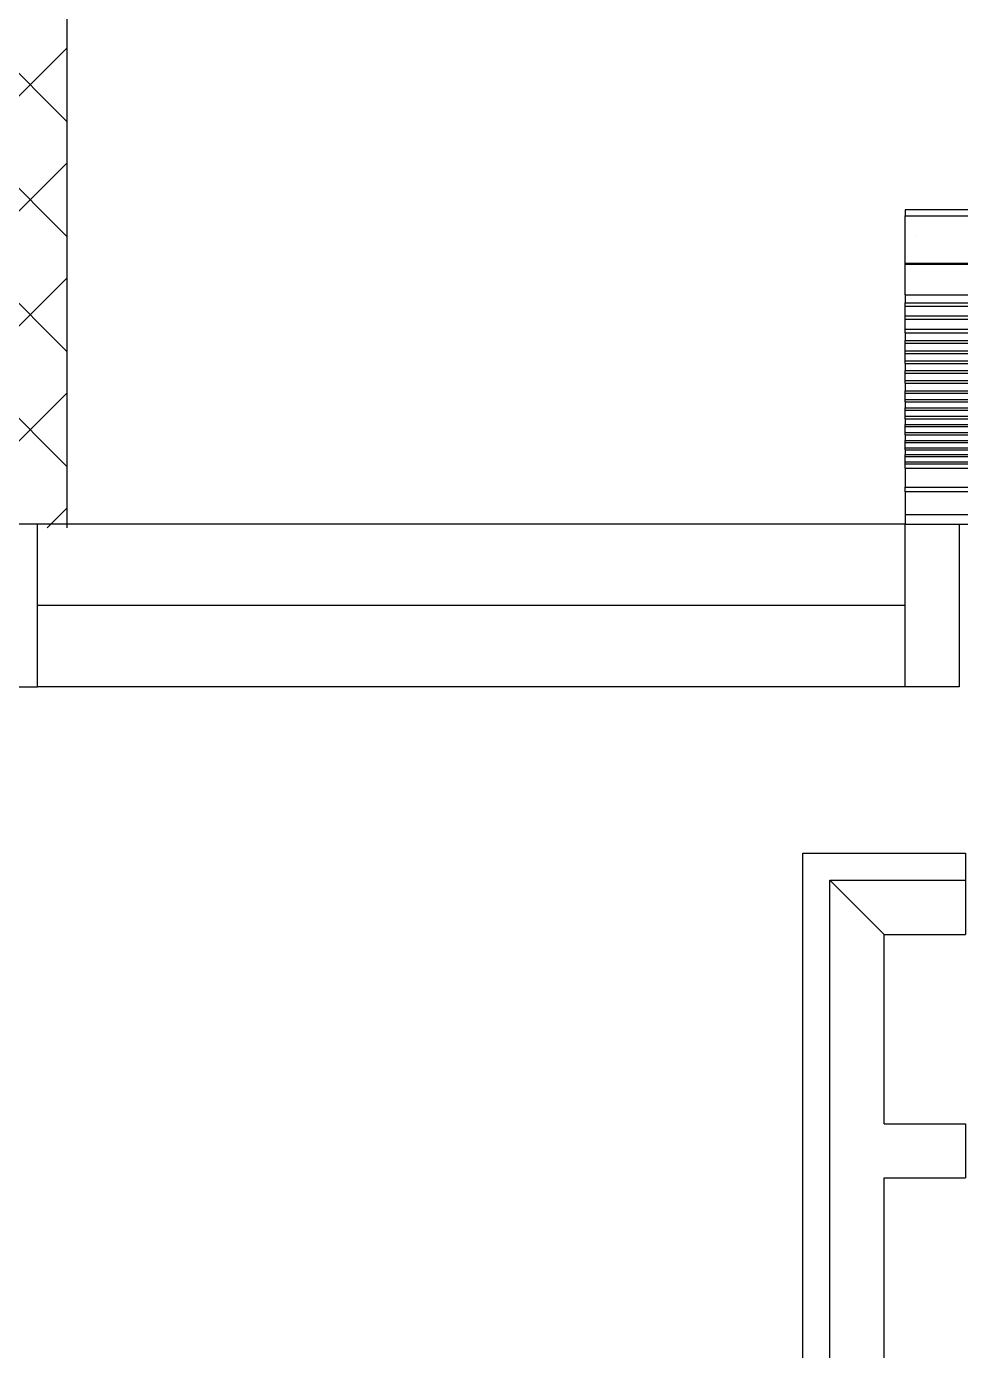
# Model space of a CAD drawing. Header units: inches. Extents: x -106706990 to 300603, y -86718466 to 1728185.
# Drawn here: x 29826 to 30688, y 13146 to 14367 of the extents above; entities that cross this region are included whole.
import ezdxf

# ---------------------------------------------------------------- set-up
doc = ezdxf.new("R2010")
doc.units = ezdxf.units.IN
doc.header["$MEASUREMENT"] = 0
for name, color, linetype in [('A-ARR', 4, 'Continuous'), ('A-HATCH', 8, 'Continuous'), ('A-NOTE', 2, 'Continuous'), ('A-PANEL', 13, 'Continuous'), ('A-PARTITION', 4, 'Continuous'), ('A-RWDP', 4, 'Continuous'), ('A-WIN', 9, 'Continuous'), ('Edges', 7, 'Continuous')]:
    doc.layers.add(name, color=color, linetype=linetype)

# ---------------------------------------------------------------- blocks, each defined once
blk = doc.blocks.new('A$C75E66BF6')
at = {"layer": 'A-NOTE', "color": 8, "linetype": 'Continuous', "ltscale": 500}
for p, q in [((75, 825), (25, 875)), ((150, 875), (150, 825)), ((450, 875), (450, 825)), ((525, 825), (575, 875)), ((75, 650.3), (75, 825)), ((75, 825), (150, 825)), ((525, 825), (450, 825)), ((525, 650.3), (525, 825)), ((75, 650.3), (150, 650.3)), ((150, 650.3), (150, 600.3)), ((525, 650.3), (450, 650.3)), ((450, 650.3), (450, 600.3)), ((75, 75), (75, 600.3)), ((75, 600.3), (150, 600.3)), ((525, 600.3), (450, 600.3)), ((525, 75), (525, 600.3)), ((75, 75), (25, 25)), ((75, 75), (175, 75)), ((425, 75), (525, 75)), ((525, 75), (575, 25))]:
    blk.add_line(p, q, dxfattribs=at)
at = {"layer": 'A-PANEL', "color": 8}
for p, q in [((0, 0), (0, 900)), ((0, 900), (150, 900)), ((150, 900), (150, 875)), ((450, 900), (600, 900)), ((450, 900), (450, 875)), ((600, 900), (600, 0)), ((25, 875), (150, 875)), ((25, 25), (25, 875)), ((575, 875), (450, 875)), ((575, 25), (575, 875)), ((425, 225), (175, 225)), ((175, 25), (175, 225)), ((425, 225), (425, 25)), ((400, 200), (200, 200)), ((200, 0), (200, 200)), ((400, 200), (400, 0)), ((175, 25), (25, 25)), ((575, 25), (425, 25)), ((200, 0), (0, 0)), ((600, 0), (400, 0))]:
    blk.add_line(p, q, dxfattribs=at)
at = {"layer": 'A-RWDP', "color": 8}
blk.add_circle((300, 125), 75, dxfattribs=at)
blk = doc.blocks.new('A$C04C40081')
at = {"layer": 'A-WIN', "color": 8}
for p, q in [((850, 150), (50, 150)), ((850, 75), (50, 75)), ((850, 0), (50, 0))]:
    blk.add_line(p, q, dxfattribs=at)
at = {"layer": 'A-WIN', "color": 8, "linetype": 'Continuous'}
for points in [[(50, 150), (0, 150), (0, 0), (50, 0)], [(850, 150), (900, 150), (900, 0), (850, 0)]]:
    blk.add_lwpolyline(points, close=True, dxfattribs=at)
blk = doc.blocks.new('air con')
at = {"layer": 'Edges'}
for p, q in [((71.4, 41.9), (152.4, 41.9)), ((71.4, 41.09), (152.4, 41.09)), ((152.4, 41.09), (152.4, 41.9)), ((152.4, 39.12), (152.4, 41.09)), ((71.4, 39.12), (152.4, 39.12)), ((152.4, 38.72), (71.4, 38.72)), ((152.4, 39.12), (152.4, 38.72)), ((152.4, 37.09), (152.4, 38.72)), ((152.4, 37.09), (71.4, 37.09)), ((152.4, 36.7), (71.4, 36.7)), ((152.4, 36.54), (71.4, 36.54)), ((152.4, 37.09), (152.4, 36.7)), ((152.4, 36.7), (152.4, 36.54)), ((152.4, 36.54), (152.4, 36.08)), ((152.4, 36.08), (71.4, 36.08)), ((152.4, 35.91), (71.4, 35.91)), ((152.4, 35.49), (71.4, 35.49)), ((152.4, 35.34), (71.4, 35.34)), ((152.4, 36.08), (152.4, 35.91)), ((152.4, 35.49), (152.4, 35.91)), ((152.4, 35.49), (152.4, 35.34)), ((152.4, 35.34), (152.4, 34.88)), ((152.4, 34.88), (71.4, 34.88)), ((152.4, 34.71), (71.4, 34.71)), ((152.4, 34.21), (71.4, 34.21)), ((152.4, 34.88), (152.4, 34.71)), ((152.4, 34.21), (152.4, 34.71)), ((152.4, 34.21), (152.4, 34.02)), ((152.4, 34.02), (71.4, 34.02)), ((152.4, 33.51), (71.4, 33.51)), ((152.4, 33.33), (71.4, 33.33)), ((152.4, 34.02), (152.4, 33.51)), ((152.4, 33.51), (152.4, 33.33)), ((152.4, 32.83), (152.4, 33.33)), ((152.4, 32.83), (71.4, 32.83)), ((152.4, 32.62), (71.4, 32.62)), ((152.4, 32.1), (71.4, 32.1)), ((152.4, 31.91), (71.4, 31.91)), ((152.4, 32.83), (152.4, 32.62)), ((152.4, 32.62), (152.4, 32.1)), ((152.4, 32.1), (152.4, 31.91)), ((152.4, 31.38), (152.4, 31.91)), ((152.4, 31.38), (71.4, 31.38)), ((152.4, 31.19), (71.4, 31.19)), ((152.4, 31.38), (152.4, 31.19)), ((152.4, 31.19), (152.4, 30.65)), ((152.4, 30.65), (71.4, 30.65)), ((152.4, 30.44), (71.4, 30.44)), ((152.4, 29.79), (71.4, 29.79)), ((152.4, 29.56), (71.4, 29.56)), ((152.4, 30.65), (152.4, 30.44)), ((152.4, 29.79), (152.4, 30.44)), ((152.4, 29.79), (152.4, 29.56)), ((152.4, 29.56), (152.4, 28.93)), ((152.4, 28.93), (71.4, 28.93)), ((152.4, 28.71), (71.4, 28.71)), ((152.4, 28.93), (152.4, 28.71)), ((152.4, 28.09), (152.4, 28.71)), ((152.4, 28.09), (71.4, 28.09)), ((152.4, 27.87), (71.4, 27.87)), ((152.4, 28.09), (152.4, 27.87)), ((152.4, 27.87), (152.4, 27.23)), ((152.4, 27.23), (71.4, 27.23)), ((152.4, 27.02), (71.4, 27.02)), ((152.4, 26.35), (71.4, 26.35)), ((152.4, 27.23), (152.4, 27.02)), ((152.4, 27.02), (152.4, 26.35)), ((152.4, 26.35), (152.4, 26.12)), ((152.4, 26.12), (71.4, 26.12)), ((152.4, 25.47), (71.4, 25.47)), ((152.4, 25.16), (71.4, 25.16)), ((152.4, 25.47), (152.4, 26.12)), ((152.4, 25.47), (152.4, 25.16)), ((152.4, 25.16), (152.4, 24.3)), ((152.4, 24.3), (71.4, 24.3)), ((152.4, 24), (71.4, 24)), ((152.4, 24.3), (152.4, 24)), ((152.4, 24), (152.4, 23.18)), ((152.4, 23.18), (71.4, 23.18)), ((152.4, 22.88), (71.4, 22.88)), ((152.4, 23.18), (152.4, 22.88)), ((152.4, 22.21), (152.4, 22.88)), ((152.4, 22.21), (71.4, 22.21)), ((152.4, 22.21), (152.4, 19.57)), ((152.4, 19.57), (71.4, 19.57)), ((152.4, 19.49), (71.4, 19.49)), ((152.4, 19.57), (152.4, 19.49)), ((152.4, 19.49), (152.4, 15.42)), ((151.4, 17.18), (151.4, 17.18)), ((71.4, 14.9), (152.4, 14.9)), ((152.4, 15.42), (146.47, 15.42)), ((152.4, 14.9), (152.4, 15.42))]:
    blk.add_line(p, q, dxfattribs=at)

msp = doc.modelspace()

# ---------------------------------------------------------------- hatches: boundary and pattern name
at = {"layer": 'A-HATCH'}
h = msp.add_hatch(dxfattribs=at)
h.set_pattern_fill('ANSI37', color=8, scale=600)
h.set_pattern_definition([(45, (2570.67, -198349.356), (-53.033009, 53.033009), []), (135, (2570.67, -198349.356), (-53.033009, -53.033009), [])])
h.paths.add_polyline_path([(29863.8, 18254.4), (29763.8, 18254.4), (29763.8, 13904.4), (29788.8, 13904.4), (29838.8, 13904.4), (29863.8, 13904.4)])
h.paths.add_polyline_path([(30663.8, 18304.4), (30663.8, 18404.4), (28138.8, 18404.4), (28138.8, 18304.4), (29763.8, 18304.4), (29763.8, 18254.4), (29863.8, 18254.4), (29863.8, 18304.4)])

# ---------------------------------------------------------------- linework, layer by layer
at = {"layer": 'A-PARTITION', "color": 8}
msp.add_line((29863.8, 13904.4), (29863.8, 18304.4), dxfattribs=at)

# ---------------------------------------------------------------- block references
at = {"xscale": 10.74849191040555, "yscale": 10.74849191040555, "zscale": 10.74849191040555, "rotation": 180}
msp.add_blockref('air con', (32274.5, 14358), dxfattribs=at)
at = {"layer": 'A-ARR', "color": 8}
msp.add_blockref('A$C75E66BF6', (30542.1, 12704.5), dxfattribs=at)
at = {"layer": 'A-WIN', "color": 8}
msp.add_blockref('A$C04C40081', (29786.4, 13757.7), dxfattribs=at)

doc.saveas('drawing.dxf')
